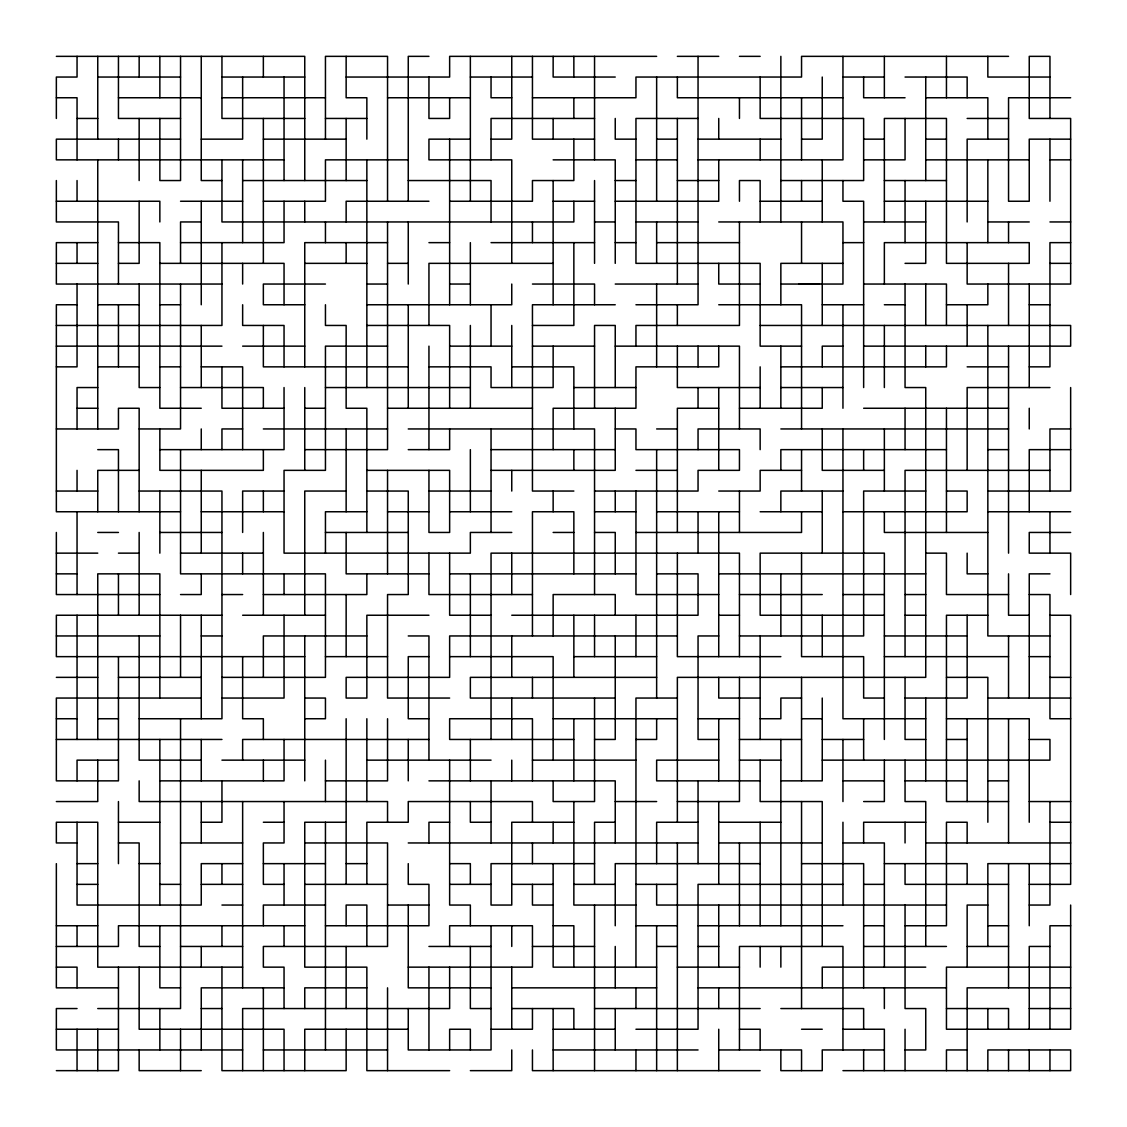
<?xml version="1.0" encoding="UTF-8"?>
<svg xmlns="http://www.w3.org/2000/svg" width="1127" height="1127" viewBox="0 0 1127 1127"><rect width="100%" height="100%" fill="white"/><g stroke="black" fill="none" stroke-linecap="round" stroke-linejoin="round"><path stroke-width="1.5" d="M56.35 56.35L304.755 56.35L304.755 180.545M428.95 56.35L408.256 56.35L408.256 201.254M656.647 56.35L449.645 56.35L449.645 77.045L346.144 77.045M677.355 56.35L718.744 56.35M739.453 56.35L760.147 56.35M1008.552 56.35L801.551 56.35L801.551 77.045L635.952 77.045L635.952 97.753L532.451 97.753M97.753 77.045L180.545 77.045M221.949 77.045L304.755 77.045M470.353 77.045L532.451 77.045M615.243 77.045L553.146 77.045L553.146 56.35M842.954 77.045L884.357 77.045M905.051 77.045L967.149 77.045L967.149 97.753M1049.955 77.045L987.844 77.045L987.844 56.35M56.35 97.753L77.045 97.753L77.045 159.851M118.448 97.753L201.254 97.753M221.949 97.753L325.449 97.753M387.547 97.753L470.353 97.753M511.757 97.753L491.048 97.753L491.048 77.045M842.954 97.753L677.355 97.753L677.355 77.045M905.051 97.753L863.648 97.753L863.648 77.045M925.746 97.753L987.844 97.753L987.844 139.156M1070.65 97.753L1008.552 97.753L1008.552 201.254L1029.247 201.254L1029.247 139.156L1070.65 139.156M77.045 118.448L97.753 118.448M180.545 118.448L118.448 118.448L118.448 56.35M304.755 118.448L221.949 118.448L221.949 56.35M325.449 118.448L366.853 118.448M594.549 118.448L491.048 118.448L491.048 159.851M698.05 118.448L635.952 118.448L635.952 263.352L760.147 263.352L760.147 346.144L801.551 346.144M967.149 118.448L1008.552 118.448M180.545 139.156L56.35 139.156L56.35 159.851L284.046 159.851M201.254 139.156L242.643 139.156L242.643 77.045M263.352 139.156L346.144 139.156M470.353 139.156L428.95 139.156L428.95 159.851L511.757 159.851L511.757 263.352M491.048 139.156L511.757 139.156L511.757 56.35M594.549 139.156L532.451 139.156L532.451 56.35M635.952 139.156L615.243 139.156L615.243 118.448M656.647 139.156L677.355 139.156M698.05 139.156L780.856 139.156M801.551 139.156L822.245 139.156L822.245 77.045M863.648 139.156L884.357 139.156M925.746 139.156L946.455 139.156M1008.552 139.156L967.149 139.156L967.149 221.949M408.256 159.851L325.449 159.851L325.449 201.254L263.352 201.254M553.146 159.851L615.243 159.851L615.243 263.352M635.952 159.851L677.355 159.851M698.05 159.851L842.954 159.851L842.954 56.35M863.648 159.851L905.051 159.851L905.051 118.448M925.746 159.851L1029.247 159.851M1049.955 159.851L1070.65 159.851M221.949 180.545L201.254 180.545L201.254 56.35M242.643 180.545L366.853 180.545M408.256 180.545L491.048 180.545L491.048 221.949M615.243 180.545L635.952 180.545M677.355 180.545L718.744 180.545M780.856 180.545L863.648 180.545L863.648 118.448L760.147 118.448L760.147 77.045M884.357 180.545L946.455 180.545M56.35 201.254L159.851 201.254L159.851 221.949M180.545 201.254L242.643 201.254M428.95 201.254L346.144 201.254L346.144 221.949M449.645 201.254L532.451 201.254L532.451 180.545L573.854 180.545L573.854 139.156M553.146 201.254L594.549 201.254M615.243 201.254L718.744 201.254L718.744 159.851M760.147 201.254L822.245 201.254M884.357 201.254L987.844 201.254M201.254 221.949L180.545 221.949L180.545 263.352M594.549 221.949L615.243 221.949M635.952 221.949L698.05 221.949M718.744 221.949L842.954 221.949L842.954 284.046L780.856 284.046M863.648 221.949L925.746 221.949M987.844 221.949L1029.247 221.949M1049.955 221.949L1070.65 221.949M97.753 242.643L56.35 242.643L56.35 284.046L221.949 284.046M118.448 242.643L159.851 242.643L159.851 408.256L201.254 408.256M180.545 242.643L284.046 242.643L284.046 201.254M387.547 242.643L304.755 242.643L304.755 366.853M428.95 242.643L449.645 242.643M491.048 242.643L594.549 242.643M615.243 242.643L635.952 242.643M656.647 242.643L739.453 242.643M842.954 242.643L863.648 242.643M1070.65 242.643L1049.955 242.643L1049.955 366.853L1029.247 366.853M56.35 263.352L97.753 263.352M118.448 263.352L139.156 263.352L139.156 201.254M159.851 263.352L284.046 263.352L284.046 304.755M304.755 263.352L366.853 263.352M387.547 263.352L408.256 263.352M553.146 263.352L428.95 263.352L428.95 325.449M842.954 263.352L780.856 263.352L780.856 304.755M905.051 263.352L925.746 263.352L925.746 201.254M1049.955 263.352L1070.65 263.352M798.874 283.849L819.583 283.849M325.449 284.046L263.352 284.046L263.352 304.755L304.755 304.755M366.853 284.046L387.547 284.046M449.645 284.046L470.353 284.046M532.451 284.046L594.549 284.046L594.549 304.755M615.243 284.046L698.05 284.046M760.147 284.046L718.744 284.046L718.744 263.352M863.648 284.046L946.455 284.046L946.455 325.449M77.045 304.755L56.35 304.755L56.35 511.757L180.545 511.757M97.753 304.755L139.156 304.755M159.851 304.755L180.545 304.755M366.853 304.755L511.757 304.755L511.757 284.046M615.243 304.755L532.451 304.755L532.451 491.048L573.854 491.048M635.952 304.755L698.05 304.755L698.05 56.35M718.744 304.755L801.551 304.755L801.551 428.95M822.245 304.755L863.648 304.755M884.357 304.755L905.051 304.755M946.455 304.755L987.844 304.755L987.844 284.046M1029.247 304.755L1049.955 304.755M56.35 325.449L221.949 325.449L221.949 242.643M366.853 325.449L449.645 325.449L449.645 408.256M532.451 325.449L573.854 325.449L573.854 242.643M760.147 325.449L1070.65 325.449L1070.65 346.144L863.648 346.144M56.35 346.144L221.949 346.144M242.643 346.144L304.755 346.144M387.547 346.144L325.449 346.144L325.449 470.353L284.046 470.353L284.046 553.146L470.353 553.146L470.353 532.451L511.757 532.451M449.645 346.144L511.757 346.144M532.451 346.144L594.549 346.144M615.243 346.144L739.453 346.144L739.453 428.95M842.954 346.144L822.245 346.144L822.245 366.853M56.35 366.853L77.045 366.853L77.045 284.046M97.753 366.853L139.156 366.853M159.851 366.853L180.545 366.853M201.254 366.853L242.643 366.853L242.643 449.645M408.256 366.853L263.352 366.853L263.352 325.449M428.95 366.853L491.048 366.853L491.048 387.547L553.146 387.547L553.146 346.144M511.757 366.853L573.854 366.853L573.854 428.95M780.856 366.853L946.455 366.853L946.455 346.144M967.149 366.853L1008.552 366.853M97.753 387.547L77.045 387.547L77.045 428.95M159.851 387.547L139.156 387.547L139.156 284.046M180.545 387.547L263.352 387.547L263.352 408.256M325.449 387.547L470.353 387.547M573.854 387.547L635.952 387.547M760.147 387.547L677.355 387.547L677.355 346.144M780.856 387.547L842.954 387.547M1049.955 387.547L967.149 387.547L967.149 470.353M77.045 408.256L97.753 408.256M284.046 408.256L221.949 408.256L221.949 366.853M304.755 408.256L325.449 408.256M387.547 408.256L532.451 408.256M718.744 408.256L677.355 408.256L677.355 532.451M739.453 408.256L822.245 408.256L822.245 387.547M863.648 408.256L1008.552 408.256M56.35 428.95L118.448 428.95L118.448 408.256L139.156 408.256L139.156 511.757M139.156 428.95L180.545 428.95L180.545 284.046M242.643 428.95L221.949 428.95L221.949 449.645M263.352 428.95L387.547 428.95M408.256 428.95L594.549 428.95L594.549 594.549M615.243 428.95L635.952 428.95L635.952 449.645L739.453 449.645L739.453 470.353L698.05 470.353L698.05 491.048L594.549 491.048M656.647 428.95L677.355 428.95M780.856 428.95L1008.552 428.95M1070.65 428.95L1049.955 428.95L1049.955 491.048M97.753 449.645L118.448 449.645L118.448 511.757M159.851 449.645L284.046 449.645L284.046 387.547M304.755 449.645L387.547 449.645L387.547 221.949M408.256 449.645L449.645 449.645L449.645 428.95M491.048 449.645L615.243 449.645M946.455 449.645L780.856 449.645L780.856 470.353M987.844 449.645L1008.552 449.645M1070.65 449.645L1029.247 449.645L1029.247 511.757M139.156 470.353L97.753 470.353L97.753 511.757M366.853 470.353L449.645 470.353L449.645 532.451L428.95 532.451L428.95 470.353M491.048 470.353L615.243 470.353L615.243 408.256M635.952 470.353L677.355 470.353M801.551 470.353L760.147 470.353L760.147 491.048L718.744 491.048M884.357 470.353L822.245 470.353L822.245 428.95M1049.955 470.353L905.051 470.353L905.051 656.647M56.35 491.048L97.753 491.048M139.156 491.048L221.949 491.048L221.949 718.744L139.156 718.744M284.046 491.048L242.643 491.048L242.643 532.451M346.144 491.048L304.755 491.048L304.755 615.243M366.853 491.048L408.256 491.048L408.256 594.549L387.547 594.549L387.547 698.05L449.645 698.05M428.95 491.048L491.048 491.048M842.954 491.048L780.856 491.048L780.856 511.757M925.746 491.048L863.648 491.048L863.648 635.952L739.453 635.952M946.455 491.048L967.149 491.048L967.149 511.757L842.954 511.757M987.844 491.048L1070.65 491.048L1070.65 387.547M201.254 511.757L284.046 511.757M366.853 511.757L325.449 511.757L325.449 553.146M387.547 511.757L428.95 511.757M449.645 511.757L511.757 511.757M594.549 511.757L635.952 511.757M656.647 511.757L739.453 511.757M760.147 511.757L822.245 511.757M987.844 511.757L1070.65 511.757M97.753 532.451L118.448 532.451M159.851 532.451L221.949 532.451M325.449 532.451L408.256 532.451M553.146 532.451L573.854 532.451M594.549 532.451L615.243 532.451L615.243 573.854M635.952 532.451L801.551 532.451L801.551 511.757M987.844 532.451L884.357 532.451L884.357 511.757M1070.65 532.451L1029.247 532.451L1029.247 553.146L1070.65 553.146L1070.65 594.549M56.35 553.146L97.753 553.146M118.448 553.146L139.156 553.146M180.545 553.146L263.352 553.146M925.746 553.146L946.455 553.146L946.455 594.549L1008.552 594.549M56.35 573.854L77.045 573.854M428.95 573.854L346.144 573.854L346.144 532.451M449.645 573.854L635.952 573.854M656.647 573.854L698.05 573.854L698.05 615.243L511.757 615.243M718.744 573.854L925.746 573.854M987.844 573.854L967.149 573.854L967.149 553.146M1049.955 573.854L1029.247 573.854L1029.247 698.05M159.851 594.549L56.35 594.549L56.35 532.451M180.545 594.549L201.254 594.549L201.254 573.854M221.949 594.549L242.643 594.549M263.352 594.549L366.853 594.549L366.853 573.854M532.451 594.549L428.95 594.549L428.95 553.146M718.744 594.549L635.952 594.549L635.952 491.048M739.453 594.549L822.245 594.549M842.954 594.549L884.357 594.549M905.051 594.549L925.746 594.549M1029.247 594.549L1049.955 594.549L1049.955 718.744L1070.65 718.744M221.949 615.243L56.35 615.243L56.35 656.647L304.755 656.647M242.643 615.243L325.449 615.243M428.95 615.243L366.853 615.243L366.853 698.05L346.144 698.05L346.144 677.355L449.645 677.355L449.645 635.952L677.355 635.952M491.048 615.243L449.645 615.243L449.645 553.146M718.744 615.243L739.453 615.243M884.357 615.243L760.147 615.243L760.147 553.146L884.357 553.146L884.357 739.453M905.051 615.243L925.746 615.243M987.844 615.243L946.455 615.243L946.455 801.551L1008.552 801.551M1029.247 615.243L1008.552 615.243L1008.552 573.854M1049.955 615.243L1070.65 615.243L1070.65 884.357L1029.247 884.357M56.35 635.952L159.851 635.952M201.254 635.952L221.949 635.952M366.853 635.952L263.352 635.952L263.352 677.355M408.256 635.952L428.95 635.952L428.95 760.147M718.744 635.952L698.05 635.952L698.05 739.453L718.744 739.453M884.357 635.952L967.149 635.952M1049.955 635.952L987.844 635.952L987.844 325.449M325.449 656.647L387.547 656.647M428.95 656.647L408.256 656.647L408.256 718.744L428.95 718.744M449.645 656.647L553.146 656.647L553.146 760.147M573.854 656.647L656.647 656.647M780.856 656.647L677.355 656.647L677.355 553.146M884.357 656.647L1008.552 656.647M1029.247 656.647L1049.955 656.647M56.35 677.355L97.753 677.355M118.448 677.355L201.254 677.355M221.949 677.355L325.449 677.355L325.449 573.854L180.545 573.854L180.545 449.645M656.647 677.355L470.353 677.355L470.353 698.05L615.243 698.05M946.455 677.355L987.844 677.355L987.844 822.245M1049.955 677.355L1070.65 677.355M201.254 698.05L56.35 698.05L56.35 780.856L118.448 780.856L118.448 656.647M221.949 698.05L284.046 698.05L284.046 615.243M304.755 698.05L325.449 698.05L325.449 718.744L304.755 718.744M677.355 698.05L635.952 698.05L635.952 967.149M760.147 698.05L718.744 698.05L718.744 677.355M801.551 698.05L780.856 698.05L780.856 718.744L760.147 718.744M884.357 698.05L863.648 698.05L863.648 656.647L801.551 656.647L801.551 553.146M905.051 698.05L967.149 698.05L967.149 615.243M987.844 698.05L1070.65 698.05M56.35 718.744L77.045 718.744M97.753 718.744L118.448 718.744M553.146 718.744L677.355 718.744M698.05 718.744L739.453 718.744M801.551 718.744L822.245 718.744M925.746 718.744L842.954 718.744L842.954 428.95M946.455 718.744L1029.247 718.744L1029.247 822.245M56.35 739.453L221.949 739.453M428.95 739.453L242.643 739.453L242.643 760.147M573.854 739.453L449.645 739.453L449.645 718.744L532.451 718.744L532.451 780.856M594.549 739.453L615.243 739.453L615.243 635.952M635.952 739.453L656.647 739.453L656.647 718.744M739.453 739.453L801.551 739.453M822.245 739.453L863.648 739.453M925.746 739.453L905.051 739.453L905.051 677.355M946.455 739.453L967.149 739.453M1029.247 739.453L1049.955 739.453L1049.955 760.147L822.245 760.147M118.448 760.147L77.045 760.147L77.045 780.856M201.254 760.147L139.156 760.147L139.156 635.952M221.949 760.147L304.755 760.147M366.853 760.147L491.048 760.147M532.451 760.147L635.952 760.147M718.744 760.147L656.647 760.147L656.647 780.856L760.147 780.856M739.453 760.147L780.856 760.147M159.851 780.856L284.046 780.856L284.046 739.453M325.449 780.856L387.547 780.856L387.547 718.744M428.95 780.856L615.243 780.856L615.243 842.954M780.856 780.856L822.245 780.856L822.245 698.05M842.954 780.856L884.357 780.856M905.051 780.856L967.149 780.856M987.844 780.856L1008.552 780.856M56.35 801.551L97.753 801.551L97.753 760.147M615.243 801.551L656.647 801.551M677.355 801.551L739.453 801.551L739.453 677.355M863.648 801.551L884.357 801.551L884.357 760.147M1029.247 801.551L1070.65 801.551M118.448 822.245L159.851 822.245M201.254 822.245L221.949 822.245L221.949 780.856M263.352 822.245L284.046 822.245M346.144 822.245L304.755 822.245L304.755 967.149L366.853 967.149L366.853 1070.65L449.645 1070.65M449.645 822.245L428.95 822.245L428.95 842.954M491.048 822.245L470.353 822.245L470.353 801.551M573.854 822.245L511.757 822.245L511.757 905.051L491.048 905.051L491.048 863.648L594.549 863.648M615.243 822.245L594.549 822.245L594.549 884.357M698.05 822.245L656.647 822.245L656.647 863.648M718.744 822.245L780.856 822.245M925.746 822.245L863.648 822.245L863.648 842.954M1049.955 822.245L1070.65 822.245M77.045 842.954L56.35 842.954L56.35 822.245L97.753 822.245L97.753 967.149L242.643 967.149M118.448 842.954L139.156 842.954L139.156 946.455L159.851 946.455M180.545 842.954L242.643 842.954M304.755 842.954L387.547 842.954L387.547 946.455L263.352 946.455L263.352 967.149L284.046 967.149L284.046 1008.552M408.256 842.954L698.05 842.954M718.744 842.954L822.245 842.954M842.954 842.954L884.357 842.954L884.357 967.149M925.746 842.954L1070.65 842.954M77.045 863.648L97.753 863.648M139.156 863.648L159.851 863.648M242.643 863.648L201.254 863.648L201.254 905.051L77.045 905.051L77.045 822.245M263.352 863.648L325.449 863.648M346.144 863.648L366.853 863.648M449.645 863.648L470.353 863.648L470.353 884.357M760.147 863.648L615.243 863.648L615.243 925.746M801.551 863.648L863.648 863.648L863.648 987.844M884.357 863.648L967.149 863.648L967.149 884.357M1070.65 863.648L987.844 863.648L987.844 946.455M77.045 884.357L97.753 884.357M159.851 884.357L180.545 884.357M201.254 884.357L242.643 884.357M284.046 884.357L263.352 884.357L263.352 842.954L284.046 842.954L284.046 801.551M304.755 884.357L387.547 884.357M449.645 884.357L491.048 884.357M511.757 884.357L553.146 884.357M573.854 884.357L615.243 884.357M635.952 884.357L677.355 884.357M842.954 884.357L698.05 884.357L698.05 1029.247L635.952 1029.247M863.648 884.357L884.357 884.357M1008.552 884.357L905.051 884.357L905.051 863.648M221.949 905.051L242.643 905.051M325.449 905.051L263.352 905.051L263.352 925.746M387.547 905.051L428.95 905.051M553.146 905.051L532.451 905.051L532.451 884.357M635.952 905.051L573.854 905.051L573.854 801.551M946.455 905.051L656.647 905.051L656.647 884.357M987.844 905.051L967.149 905.051L967.149 967.149M1029.247 905.051L1049.955 905.051L1049.955 801.551M56.35 925.746L97.753 925.746M304.755 925.746L118.448 925.746L118.448 946.455L56.35 946.455M325.449 925.746L428.95 925.746L428.95 884.357L408.256 884.357L408.256 863.648M553.146 925.746L573.854 925.746L573.854 967.149M635.952 925.746L677.355 925.746M698.05 925.746L842.954 925.746M863.648 925.746L884.357 925.746M905.051 925.746L946.455 925.746L946.455 822.245L967.149 822.245L967.149 842.954M987.844 925.746L1008.552 925.746M1070.65 925.746L1049.955 925.746L1049.955 1029.247M180.545 946.455L242.643 946.455M428.95 946.455L491.048 946.455M532.451 946.455L594.549 946.455M656.647 946.455L677.355 946.455M698.05 946.455L718.744 946.455M863.648 946.455L946.455 946.455M967.149 946.455L1008.552 946.455M1049.955 946.455L1029.247 946.455L1029.247 1029.247M56.35 967.149L77.045 967.149L77.045 987.844M408.256 967.149L532.451 967.149L532.451 925.746L449.645 925.746L449.645 946.455M656.647 967.149L553.146 967.149L553.146 863.648M677.355 967.149L739.453 967.149M925.746 967.149L822.245 967.149L822.245 987.844M1070.65 967.149L946.455 967.149L946.455 1029.247L1070.65 1029.247L1070.65 905.051M118.448 987.844L56.35 987.844L56.35 863.648M180.545 987.844L159.851 987.844L159.851 925.746M284.046 987.844L201.254 987.844L201.254 1049.955M366.853 987.844L304.755 987.844L304.755 1008.552M491.048 987.844L408.256 987.844L408.256 905.051M511.757 987.844L656.647 987.844M698.05 987.844L946.455 987.844M1070.65 987.844L967.149 987.844L967.149 1070.65M77.045 1008.552L56.35 1008.552L56.35 1049.955L242.643 1049.955M97.753 1008.552L180.545 1008.552L180.545 718.744M201.254 1008.552L221.949 1008.552M491.048 1008.552L470.353 1008.552L470.353 946.455M511.757 1008.552L573.854 1008.552L573.854 1029.247M594.549 1008.552L760.147 1008.552M780.856 1008.552L863.648 1008.552L863.648 1029.247M946.455 1008.552L1008.552 1008.552L1008.552 1029.247M1029.247 1008.552L1070.65 1008.552M56.35 1029.247L118.448 1029.247M408.256 1029.247L304.755 1029.247L304.755 1070.65M491.048 1029.247L532.451 1029.247L532.451 1008.552M553.146 1029.247L615.243 1029.247M739.453 1029.247L760.147 1029.247L760.147 1049.955M801.551 1029.247L822.245 1029.247M842.954 1029.247L884.357 1029.247L884.357 1070.65M263.352 1049.955L387.547 1049.955M553.146 1049.955L698.05 1049.955M718.744 1049.955L801.551 1049.955L801.551 1070.65M884.357 1049.955L822.245 1049.955L822.245 1070.65L780.856 1070.65L780.856 1049.955M905.051 1049.955L925.746 1049.955L925.746 1008.552L905.051 1008.552L905.051 905.051M967.149 1049.955L946.455 1049.955L946.455 1070.65M56.35 1070.65L118.448 1070.65L118.448 967.149M201.254 1070.65L139.156 1070.65L139.156 1049.955M470.353 1070.65L511.757 1070.65L511.757 1049.955M760.147 1070.65L532.451 1070.65L532.451 1049.955M842.954 1070.65L1070.65 1070.65L1070.65 1049.955L987.844 1049.955L987.844 1070.65M1049.955 118.448L1049.955 56.35L1029.247 56.35L1029.247 118.448L1070.65 118.448L1070.65 284.046L967.149 284.046L967.149 242.643M1049.955 139.156L1049.955 201.254M1049.955 511.757L1049.955 553.146M1049.955 1049.955L1049.955 1070.65M1029.247 284.046L1029.247 387.547M1029.247 408.256L1029.247 428.95M1029.247 863.648L1029.247 925.746M1029.247 1049.955L1029.247 1070.65M1008.552 221.949L1008.552 242.643M1008.552 263.352L1008.552 325.449M1008.552 346.144L1008.552 553.146M1008.552 635.952L1008.552 698.05M1008.552 718.744L1008.552 842.954M1008.552 863.648L1008.552 987.844M1008.552 1049.955L1008.552 1070.65M987.844 159.851L987.844 242.643M987.844 1008.552L987.844 1029.247M967.149 304.755L967.149 346.144M967.149 718.744L967.149 801.551M946.455 56.35L946.455 97.753M946.455 408.256L946.455 532.451M925.746 77.045L925.746 180.545M925.746 284.046L925.746 325.449M925.746 346.144L925.746 366.853M925.746 698.05L925.746 780.856M925.746 946.455L925.746 801.551L905.051 801.551L905.051 760.147M905.051 180.545L905.051 242.643M905.051 284.046L905.051 387.547L925.746 387.547L925.746 677.355L677.355 677.355L677.355 822.245M905.051 408.256L905.051 449.645M905.051 822.245L905.051 842.954M905.051 1029.247L905.051 1070.65M884.357 56.35L884.357 97.753M884.357 221.949L884.357 118.448L946.455 118.448L946.455 263.352L1029.247 263.352L1029.247 242.643L884.357 242.643L884.357 284.046M884.357 325.449L884.357 387.547M884.357 428.95L884.357 491.048M884.357 987.844L884.357 1008.552M863.648 387.547L863.648 201.254L842.954 201.254L842.954 180.545M863.648 449.645L863.648 470.353M863.648 718.744L863.648 760.147M863.648 1049.955L863.648 1070.65M842.954 304.755L842.954 408.256M842.954 739.453L842.954 801.551M842.954 822.245L842.954 905.051M842.954 1049.955L842.954 946.455L739.453 946.455L739.453 1049.955M822.245 159.851L822.245 221.949M822.245 263.352L822.245 325.449M822.245 491.048L822.245 553.146M822.245 615.243L822.245 656.647M822.245 946.455L822.245 801.551L760.147 801.551L760.147 760.147M801.551 97.753L801.551 159.851M801.551 180.545L801.551 201.254M801.551 221.949L801.551 263.352M801.551 449.645L801.551 491.048M801.551 677.355L801.551 780.856M801.551 801.551L801.551 1008.552M780.856 56.35L780.856 221.949M780.856 346.144L780.856 408.256M780.856 573.854L780.856 635.952M780.856 739.453L780.856 925.746M780.856 946.455L780.856 967.149M760.147 139.156L760.147 159.851M760.147 221.949L760.147 180.545L739.453 180.545L739.453 201.254M760.147 366.853L760.147 408.256M760.147 449.645L760.147 428.95L698.05 428.95L698.05 449.645M760.147 635.952L760.147 739.453M760.147 822.245L760.147 925.746M760.147 946.455L760.147 967.149M739.453 97.753L739.453 118.448M739.453 221.949L739.453 325.449L635.952 325.449L635.952 346.144M739.453 491.048L739.453 532.451M739.453 656.647L739.453 553.146L491.048 553.146L491.048 739.453M739.453 842.954L739.453 925.746M718.744 118.448L718.744 139.156M718.744 346.144L718.744 366.853L635.952 366.853L635.952 408.256L553.146 408.256L553.146 449.645M718.744 387.547L718.744 470.353M718.744 511.757L718.744 656.647M718.744 718.744L718.744 780.856M718.744 801.551L718.744 884.357M718.744 905.051L718.744 967.149M718.744 987.844L718.744 1008.552M718.744 1029.247L718.744 1070.65M698.05 346.144L698.05 366.853M698.05 387.547L698.05 408.256M698.05 511.757L698.05 553.146M698.05 780.856L698.05 863.648M677.355 118.448L677.355 284.046M677.355 304.755L677.355 325.449M677.355 842.954L677.355 1070.65M656.647 77.045L656.647 201.254M656.647 221.949L656.647 263.352M656.647 284.046L656.647 366.853M656.647 449.645L656.647 698.05M656.647 925.746L656.647 1070.65M635.952 615.243L635.952 656.647M635.952 987.844L635.952 1008.552M635.952 1049.955L635.952 1070.65M615.243 387.547L615.243 325.449L594.549 325.449L594.549 408.256M615.243 491.048L615.243 511.757M615.243 615.243L615.243 594.549L553.146 594.549L553.146 635.952M615.243 946.455L615.243 987.844M615.243 1008.552L615.243 1049.955M594.549 56.35L594.549 159.851M594.549 180.545L594.549 263.352M594.549 615.243L594.549 656.647M594.549 698.05L594.549 801.551L553.146 801.551L553.146 780.856M594.549 905.051L594.549 1070.65M573.854 56.35L573.854 77.045M573.854 97.753L573.854 118.448M573.854 201.254L573.854 221.949L221.949 221.949L221.949 159.851M573.854 449.645L573.854 470.353M573.854 573.854L573.854 511.757L532.451 511.757L532.451 635.952M573.854 615.243L573.854 677.355M573.854 718.744L573.854 780.856M553.146 118.448L553.146 139.156M553.146 180.545L553.146 304.755M553.146 491.048L553.146 511.757M553.146 822.245L553.146 842.954M553.146 1008.552L553.146 1070.65M532.451 221.949L532.451 242.643M532.451 677.355L532.451 698.05M532.451 822.245L532.451 801.551L408.256 801.551L408.256 822.245L366.853 822.245L366.853 884.357M532.451 842.954L532.451 863.648M511.757 325.449L511.757 387.547M511.757 470.353L511.757 491.048M511.757 553.146L511.757 594.549M511.757 635.952L511.757 677.355M511.757 698.05L511.757 739.453M511.757 760.147L511.757 780.856M511.757 925.746L511.757 946.455M511.757 967.149L511.757 1029.247M491.048 304.755L491.048 346.144M491.048 428.95L491.048 532.451M491.048 780.856L491.048 842.954M491.048 925.746L491.048 1049.955L408.256 1049.955L408.256 1008.552M470.353 56.35L470.353 201.254M470.353 242.643L470.353 304.755M470.353 325.449L470.353 408.256M470.353 449.645L470.353 511.757M470.353 573.854L470.353 656.647M470.353 739.453L470.353 780.856M470.353 925.746L470.353 905.051L449.645 905.051L449.645 760.147M470.353 1049.955L470.353 1029.247L449.645 1029.247L449.645 1049.955M449.645 97.753L449.645 118.448L428.95 118.448L428.95 77.045M449.645 139.156L449.645 304.755M449.645 967.149L449.645 1008.552L242.643 1008.552L242.643 1070.65M428.95 346.144L428.95 449.645M428.95 967.149L428.95 1049.955M408.256 221.949L408.256 284.046M408.256 304.755L408.256 408.256M408.256 739.453L408.256 780.856M387.547 201.254L387.547 56.35L325.449 56.35L325.449 139.156M387.547 470.353L387.547 573.854M387.547 822.245L387.547 801.551L139.156 801.551L139.156 780.856M387.547 987.844L387.547 1070.65M366.853 139.156L366.853 97.753L346.144 97.753L346.144 56.35M366.853 159.851L366.853 387.547M366.853 532.451L366.853 408.256L346.144 408.256L346.144 325.449L325.449 325.449L325.449 304.755M366.853 718.744L366.853 801.551M366.853 946.455L366.853 905.051L346.144 905.051L346.144 925.746M346.144 118.448L346.144 180.545M346.144 242.643L346.144 263.352M346.144 428.95L346.144 511.757M346.144 594.549L346.144 656.647M346.144 718.744L346.144 884.357M346.144 946.455L346.144 1008.552M346.144 1029.247L346.144 1070.65L221.949 1070.65L221.949 967.149M325.449 221.949L325.449 242.643M325.449 760.147L325.449 801.551M325.449 822.245L325.449 1049.955M304.755 201.254L304.755 221.949M304.755 387.547L304.755 470.353M304.755 635.952L304.755 780.856M284.046 77.045L284.046 180.545M284.046 366.853L284.046 325.449L242.643 325.449L242.643 304.755M284.046 573.854L284.046 594.549M284.046 863.648L284.046 905.051M284.046 925.746L284.046 946.455M284.046 1070.65L284.046 1029.247L139.156 1029.247L139.156 967.149M263.352 56.35L263.352 77.045M263.352 118.448L263.352 263.352M263.352 449.645L263.352 470.353L159.851 470.353L159.851 428.95M263.352 491.048L263.352 511.757M263.352 532.451L263.352 615.243M263.352 739.453L263.352 718.744L242.643 718.744L242.643 656.647M263.352 760.147L263.352 780.856M263.352 987.844L263.352 1070.65M242.643 159.851L242.643 242.643M242.643 263.352L242.643 284.046M242.643 553.146L242.643 573.854M242.643 801.551L242.643 987.844M221.949 863.648L221.949 884.357M221.949 925.746L221.949 946.455M201.254 201.254L201.254 304.755M201.254 325.449L201.254 387.547M201.254 428.95L201.254 449.645M201.254 470.353L201.254 553.146M201.254 615.243L201.254 718.744M201.254 739.453L201.254 780.856M201.254 801.551L201.254 842.954M201.254 946.455L201.254 967.149M180.545 56.35L180.545 180.545L159.851 180.545L159.851 118.448M180.545 615.243L180.545 677.355M180.545 1029.247L180.545 1070.65M159.851 56.35L159.851 97.753M159.851 491.048L159.851 553.146M159.851 698.05L159.851 573.854L97.753 573.854L97.753 739.453M159.851 739.453L159.851 905.051M159.851 1008.552L159.851 1049.955M139.156 56.35L139.156 77.045M139.156 118.448L139.156 180.545M139.156 532.451L139.156 615.243M118.448 139.156L118.448 159.851M118.448 284.046L118.448 221.949L56.35 221.949L56.35 180.545M118.448 304.755L118.448 366.853M118.448 573.854L118.448 615.243M118.448 801.551L118.448 863.648M97.753 56.35L97.753 139.156M97.753 159.851L97.753 428.95M97.753 1029.247L97.753 1070.65M77.045 56.35L77.045 77.045L56.35 77.045L56.35 118.448M77.045 180.545L77.045 201.254M77.045 242.643L77.045 263.352M77.045 470.353L77.045 491.048M77.045 511.757L77.045 594.549M77.045 615.243L77.045 739.453M77.045 925.746L77.045 946.455M77.045 1029.247L77.045 1070.65"/></g></svg>
